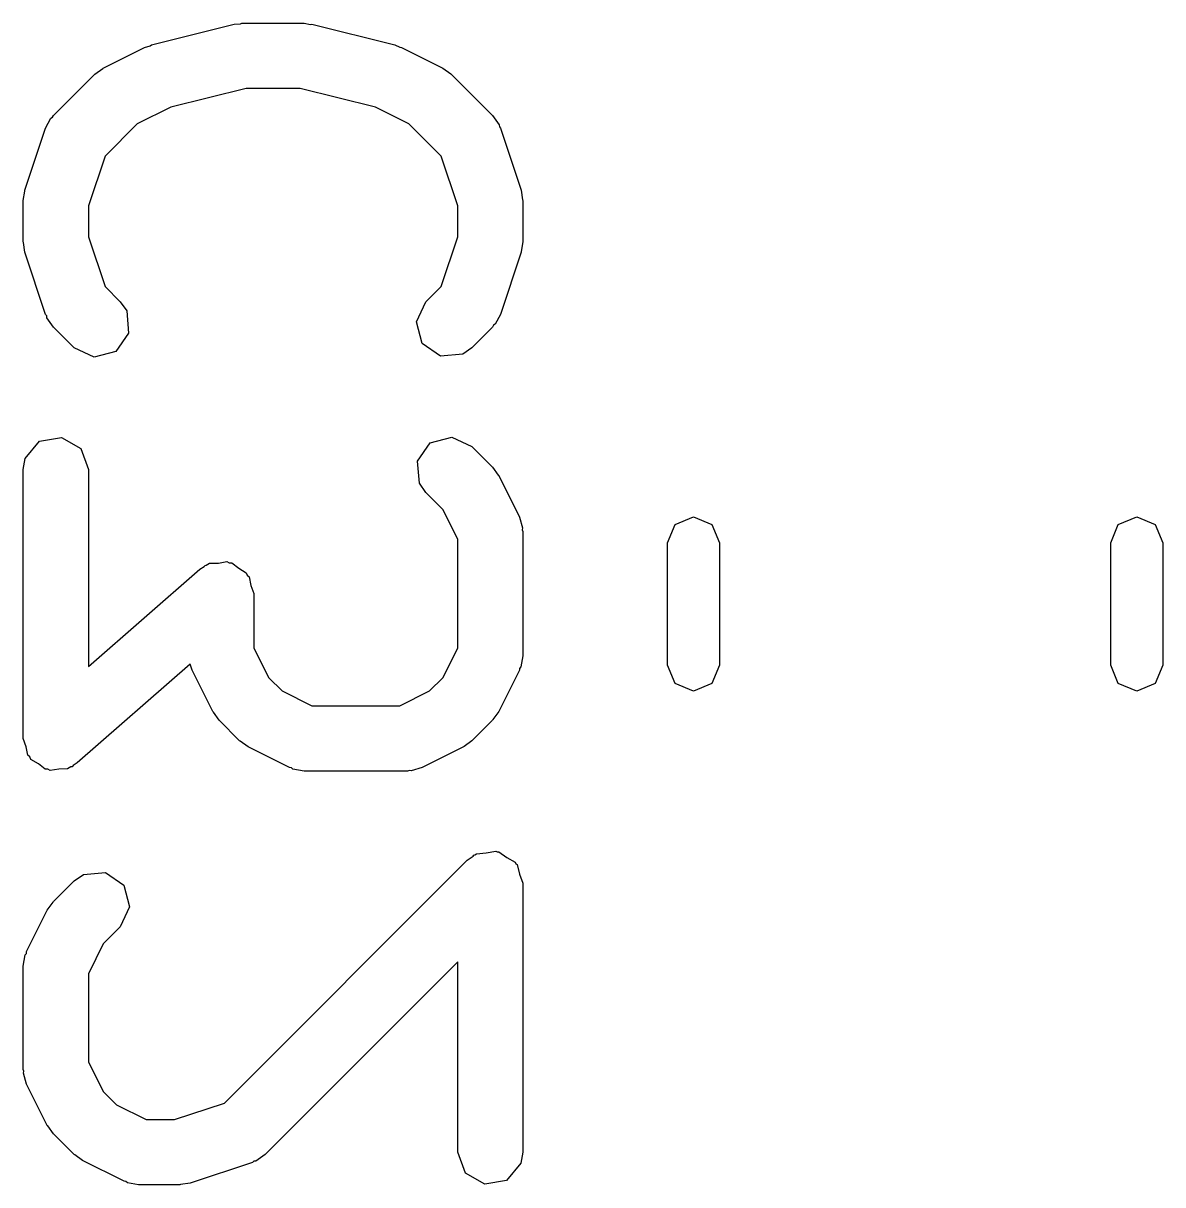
# Model space of a CAD drawing. Extents: x 0.17 to 5.44, y -2.52 to 1.79.
# Drawn here: x 2.6542 to 2.7574, y 0.4649 to 0.5701 of the extents above; entities that cross this region are included whole.
import ezdxf

# ---------------------------------------------------------------- set-up
doc = ezdxf.new("R2010")
doc.units = 0
doc.header["$MEASUREMENT"] = 0
doc.layers.add('BLACK', color=7, linetype='CONTINUOUS')

msp = doc.modelspace()

# ---------------------------------------------------------------- linework, layer by layer
at = {"layer": 'BLACK', "linetype": 'CONTINUOUS'}
for p, q in [((2.6658, 0.568171), (2.6733, 0.570046)), ((2.6733, 0.570046), (2.67389, 0.570087)), ((2.67389, 0.570087), (2.67401, 0.570134)), ((2.67401, 0.570134), (2.67964, 0.570134)), ((2.67964, 0.570134), (2.68022, 0.570032)), ((2.68022, 0.570032), (2.68035, 0.570046)), ((2.68035, 0.570046), (2.68785, 0.568171)), ((2.66144, 0.566073), (2.66519, 0.567948)), ((2.66519, 0.567948), (2.66568, 0.568093)), ((2.66568, 0.568093), (2.6658, 0.568171)), ((2.68785, 0.568171), (2.68832, 0.567964)), ((2.68832, 0.567964), (2.68846, 0.567948)), ((2.68846, 0.567948), (2.69221, 0.566073)), ((2.65693, 0.56177), (2.66068, 0.56552)), ((2.66068, 0.56552), (2.6614, 0.566026)), ((2.6614, 0.566026), (2.66144, 0.566073)), ((2.69221, 0.566073), (2.69292, 0.565547)), ((2.69292, 0.565547), (2.69297, 0.56552)), ((2.69297, 0.56552), (2.69672, 0.56177)), ((2.67438, 0.564229), (2.66755, 0.562521)), ((2.67927, 0.564229), (2.67438, 0.564229)), ((2.68611, 0.562521), (2.67927, 0.564229)), ((2.66755, 0.562521), (2.66451, 0.561005)), ((2.68914, 0.561005), (2.68611, 0.562521)), ((2.65621, 0.560616), (2.6567, 0.561518)), ((2.6567, 0.561518), (2.65685, 0.56161)), ((2.65685, 0.56161), (2.65693, 0.56177)), ((2.69672, 0.56177), (2.69731, 0.56093)), ((2.65434, 0.554992), (2.65621, 0.560616)), ((2.66451, 0.561005), (2.6616, 0.558087)), ((2.69206, 0.558087), (2.68914, 0.561005)), ((2.69731, 0.56093), (2.69733, 0.560754)), ((2.69733, 0.560754), (2.69744, 0.560616)), ((2.69744, 0.560616), (2.69931, 0.554992)), ((2.6616, 0.558087), (2.66009, 0.553579)), ((2.69356, 0.553579), (2.69206, 0.558087)), ((2.65419, 0.554058), (2.65434, 0.554927)), ((2.65434, 0.554927), (2.65434, 0.554992)), ((2.69931, 0.554992), (2.69944, 0.554118)), ((2.65419, 0.550308), (2.65419, 0.554058)), ((2.69944, 0.554118), (2.69946, 0.554058)), ((2.69946, 0.554058), (2.69946, 0.550308)), ((2.66009, 0.553579), (2.66009, 0.550788)), ((2.69356, 0.550788), (2.69356, 0.553579)), ((2.66009, 0.550788), (2.6616, 0.546279)), ((2.69206, 0.546279), (2.69356, 0.550788)), ((2.65421, 0.550248), (2.65419, 0.550308)), ((2.65434, 0.549375), (2.65421, 0.550248)), ((2.69946, 0.550308), (2.69931, 0.549439)), ((2.65621, 0.54375), (2.65434, 0.549375)), ((2.69931, 0.549375), (2.69744, 0.54375)), ((2.69931, 0.549439), (2.69931, 0.549375)), ((2.6616, 0.546279), (2.66298, 0.544897)), ((2.69067, 0.544897), (2.69206, 0.546279)), ((2.66298, 0.544897), (2.66357, 0.544057)), ((2.68982, 0.543067), (2.69067, 0.544897)), ((2.65632, 0.543612), (2.65621, 0.54375)), ((2.65634, 0.543436), (2.65632, 0.543612)), ((2.65693, 0.542596), (2.65634, 0.543436)), ((2.66357, 0.544057), (2.66374, 0.542045)), ((2.69744, 0.54375), (2.69695, 0.542849)), ((2.6588, 0.540721), (2.65693, 0.542596)), ((2.69034, 0.541116), (2.68982, 0.543067)), ((2.69672, 0.542596), (2.69485, 0.540721)), ((2.6968, 0.542756), (2.69672, 0.542596)), ((2.69695, 0.542849), (2.6968, 0.542756)), ((2.66374, 0.542045), (2.66258, 0.540391)), ((2.692, 0.539957), (2.69034, 0.541116)), ((2.66063, 0.539868), (2.6588, 0.540721)), ((2.66258, 0.540391), (2.66063, 0.539868)), ((2.69401, 0.540133), (2.692, 0.539957)), ((2.69485, 0.540721), (2.69401, 0.540133)), ((2.65437, 0.530696), (2.65566, 0.532243)), ((2.65566, 0.532243), (2.65765, 0.532594)), ((2.65765, 0.532594), (2.6594, 0.531584)), ((2.68991, 0.53045), (2.69107, 0.532105)), ((2.69107, 0.532105), (2.69302, 0.532627)), ((2.69302, 0.532627), (2.69485, 0.531774)), ((2.69485, 0.531774), (2.69672, 0.529899)), ((2.65419, 0.529686), (2.65437, 0.530696)), ((2.6594, 0.531584), (2.66009, 0.529686)), ((2.65419, 0.505314), (2.65419, 0.529686)), ((2.66009, 0.529686), (2.66009, 0.511821)), ((2.69009, 0.528438), (2.68991, 0.53045)), ((2.69672, 0.529899), (2.69723, 0.529176)), ((2.69723, 0.529176), (2.69728, 0.529132)), ((2.69728, 0.529132), (2.69915, 0.525382)), ((2.69067, 0.527598), (2.69009, 0.528438)), ((2.69221, 0.526062), (2.69067, 0.527598)), ((2.69356, 0.523365), (2.69221, 0.526062)), ((2.69915, 0.525382), (2.69944, 0.524399)), ((2.71325, 0.524705), (2.71492, 0.525397)), ((2.71492, 0.525397), (2.71659, 0.524705)), ((2.75341, 0.524705), (2.75508, 0.525397)), ((2.75508, 0.525397), (2.75675, 0.524705)), ((2.69944, 0.524399), (2.6994, 0.524228)), ((2.71256, 0.523035), (2.71325, 0.524705)), ((2.71659, 0.524705), (2.71728, 0.523035)), ((2.75272, 0.523035), (2.75341, 0.524705)), ((2.75675, 0.524705), (2.75744, 0.523035)), ((2.69356, 0.51351), (2.69356, 0.523365)), ((2.6994, 0.524228), (2.69946, 0.524062)), ((2.69946, 0.524062), (2.69946, 0.512813)), ((2.71256, 0.511965), (2.71256, 0.523035)), ((2.71728, 0.523035), (2.71728, 0.511965)), ((2.75272, 0.511965), (2.75272, 0.523035)), ((2.75744, 0.523035), (2.75744, 0.511965)), ((2.67078, 0.521016), (2.67107, 0.521191)), ((2.67107, 0.521191), (2.67187, 0.521207)), ((2.67187, 0.521207), (2.67265, 0.521345)), ((2.67265, 0.521345), (2.67286, 0.521227)), ((2.67286, 0.521227), (2.67309, 0.521232)), ((2.67309, 0.521232), (2.67371, 0.520733)), ((2.66009, 0.511821), (2.67019, 0.52066)), ((2.67019, 0.52066), (2.67057, 0.52089)), ((2.67057, 0.52089), (2.67066, 0.520995)), ((2.67066, 0.520995), (2.67078, 0.521016)), ((2.67371, 0.520733), (2.6744, 0.520335)), ((2.6744, 0.520335), (2.67448, 0.520114)), ((2.67448, 0.520114), (2.67467, 0.519966)), ((2.67467, 0.519966), (2.67482, 0.519185)), ((2.67482, 0.519185), (2.67509, 0.518437)), ((2.67509, 0.518437), (2.67509, 0.51351)), ((2.67509, 0.51351), (2.67644, 0.510813)), ((2.69221, 0.510813), (2.69356, 0.51351)), ((2.69946, 0.512813), (2.69929, 0.511803)), ((2.66933, 0.512056), (2.65909, 0.503092)), ((2.6695, 0.511493), (2.66933, 0.512056)), ((2.69917, 0.511668), (2.69915, 0.511493)), ((2.69929, 0.511803), (2.69917, 0.511668)), ((2.71325, 0.510295), (2.71256, 0.511965)), ((2.71728, 0.511965), (2.71659, 0.510295)), ((2.75341, 0.510295), (2.75272, 0.511965)), ((2.75744, 0.511965), (2.75675, 0.510295)), ((2.67137, 0.507743), (2.6695, 0.511493)), ((2.67644, 0.510813), (2.67764, 0.509616)), ((2.69101, 0.509616), (2.69221, 0.510813)), ((2.69915, 0.511493), (2.69728, 0.507743)), ((2.67764, 0.509616), (2.68034, 0.508267)), ((2.68831, 0.508267), (2.69101, 0.509616)), ((2.71492, 0.509603), (2.71325, 0.510295)), ((2.71659, 0.510295), (2.71492, 0.509603)), ((2.75508, 0.509603), (2.75341, 0.510295)), ((2.75675, 0.510295), (2.75508, 0.509603)), ((2.67142, 0.507699), (2.67137, 0.507743)), ((2.67193, 0.506976), (2.67142, 0.507699)), ((2.68034, 0.508267), (2.68831, 0.508267)), ((2.69728, 0.507743), (2.69675, 0.507034)), ((2.6738, 0.505101), (2.67193, 0.506976)), ((2.69672, 0.506976), (2.69485, 0.505101)), ((2.69675, 0.507034), (2.69672, 0.506976)), ((2.65446, 0.504566), (2.65419, 0.505314)), ((2.65461, 0.503785), (2.65446, 0.504566)), ((2.67386, 0.505074), (2.6738, 0.505101)), ((2.67457, 0.504548), (2.67386, 0.505074)), ((2.67832, 0.502673), (2.67457, 0.504548)), ((2.69408, 0.504548), (2.69033, 0.502673)), ((2.69413, 0.504595), (2.69408, 0.504548)), ((2.69485, 0.505101), (2.69413, 0.504595)), ((2.6548, 0.503637), (2.65461, 0.503785)), ((2.65488, 0.503416), (2.6548, 0.503637)), ((2.65557, 0.503018), (2.65488, 0.503416)), ((2.65619, 0.502519), (2.65557, 0.503018)), ((2.65642, 0.502524), (2.65619, 0.502519)), ((2.65663, 0.502406), (2.65642, 0.502524)), ((2.65741, 0.502544), (2.65663, 0.502406)), ((2.65821, 0.502561), (2.65741, 0.502544)), ((2.6585, 0.502736), (2.65821, 0.502561)), ((2.65862, 0.502757), (2.6585, 0.502736)), ((2.65871, 0.502862), (2.65862, 0.502757)), ((2.65909, 0.503092), (2.65871, 0.502862)), ((2.67849, 0.502653), (2.67832, 0.502673)), ((2.67863, 0.502539), (2.67849, 0.502653)), ((2.67964, 0.502361), (2.67863, 0.502539)), ((2.68901, 0.502361), (2.67964, 0.502361)), ((2.68918, 0.502422), (2.68901, 0.502361)), ((2.68935, 0.502381), (2.68918, 0.502422)), ((2.69033, 0.502673), (2.68935, 0.502381)), ((2.69503, 0.494748), (2.69511, 0.494762)), ((2.69511, 0.494762), (2.69526, 0.494867)), ((2.69526, 0.494867), (2.69615, 0.494944)), ((2.69615, 0.494944), (2.69702, 0.495099)), ((2.69702, 0.495099), (2.69714, 0.495031)), ((2.69714, 0.495031), (2.69728, 0.495043)), ((2.69728, 0.495043), (2.698, 0.494533)), ((2.67242, 0.472274), (2.69442, 0.494279)), ((2.69442, 0.494279), (2.69495, 0.494648)), ((2.69495, 0.494648), (2.69503, 0.494748)), ((2.698, 0.494533), (2.69877, 0.494089)), ((2.69877, 0.494089), (2.69882, 0.493962)), ((2.69882, 0.493962), (2.69893, 0.493884)), ((2.69893, 0.493884), (2.69916, 0.493026)), ((2.6588, 0.492404), (2.65964, 0.492992)), ((2.65964, 0.492992), (2.66165, 0.493168)), ((2.66165, 0.493168), (2.66331, 0.492009)), ((2.69916, 0.493026), (2.69946, 0.492191)), ((2.65693, 0.490529), (2.6588, 0.492404)), ((2.66331, 0.492009), (2.66383, 0.490059)), ((2.69946, 0.492191), (2.69946, 0.467819)), ((2.6545, 0.486012), (2.65637, 0.489762)), ((2.65637, 0.489762), (2.6569, 0.490471)), ((2.6569, 0.490471), (2.65693, 0.490529)), ((2.66383, 0.490059), (2.66298, 0.488228)), ((2.66298, 0.488228), (2.66144, 0.486692)), ((2.66144, 0.486692), (2.66009, 0.483994)), ((2.65419, 0.484692), (2.65437, 0.485701)), ((2.65437, 0.485701), (2.65448, 0.485837)), ((2.65448, 0.485837), (2.6545, 0.486012)), ((2.65419, 0.475318), (2.65419, 0.484692)), ((2.69356, 0.485062), (2.6761, 0.467606)), ((2.69356, 0.467819), (2.69356, 0.485062)), ((2.66009, 0.483994), (2.66009, 0.476015)), ((2.66009, 0.476015), (2.66144, 0.473317)), ((2.65425, 0.475152), (2.65419, 0.475318)), ((2.65421, 0.47498), (2.65425, 0.475152)), ((2.6545, 0.473997), (2.65421, 0.47498)), ((2.65637, 0.470248), (2.6545, 0.473997)), ((2.66144, 0.473317), (2.66264, 0.47212)), ((2.66264, 0.47212), (2.66534, 0.470771)), ((2.66791, 0.470771), (2.67242, 0.472274)), ((2.66534, 0.470771), (2.66791, 0.470771)), ((2.65642, 0.470203), (2.65637, 0.470248)), ((2.65693, 0.46948), (2.65642, 0.470203)), ((2.6588, 0.467606), (2.65693, 0.46948)), ((2.65886, 0.467578), (2.6588, 0.467606)), ((2.65957, 0.467052), (2.65886, 0.467578)), ((2.6761, 0.467606), (2.67526, 0.467017)), ((2.69425, 0.465921), (2.69356, 0.467819)), ((2.69946, 0.467819), (2.69929, 0.466809)), ((2.66332, 0.465178), (2.65957, 0.467052)), ((2.67495, 0.466892), (2.66932, 0.465017)), ((2.67509, 0.467002), (2.67495, 0.466892)), ((2.67526, 0.467017), (2.67509, 0.467002)), ((2.69929, 0.466809), (2.69799, 0.465262)), ((2.696, 0.464911), (2.69425, 0.465921)), ((2.66349, 0.465157), (2.66332, 0.465178)), ((2.66363, 0.465044), (2.66349, 0.465157)), ((2.66464, 0.464866), (2.66363, 0.465044)), ((2.66839, 0.464866), (2.66464, 0.464866)), ((2.66845, 0.464888), (2.66839, 0.464866)), ((2.66932, 0.465017), (2.66845, 0.464888)), ((2.69799, 0.465262), (2.696, 0.464911))]:
    msp.add_line(p, q, dxfattribs=at)

doc.saveas('drawing.dxf')
